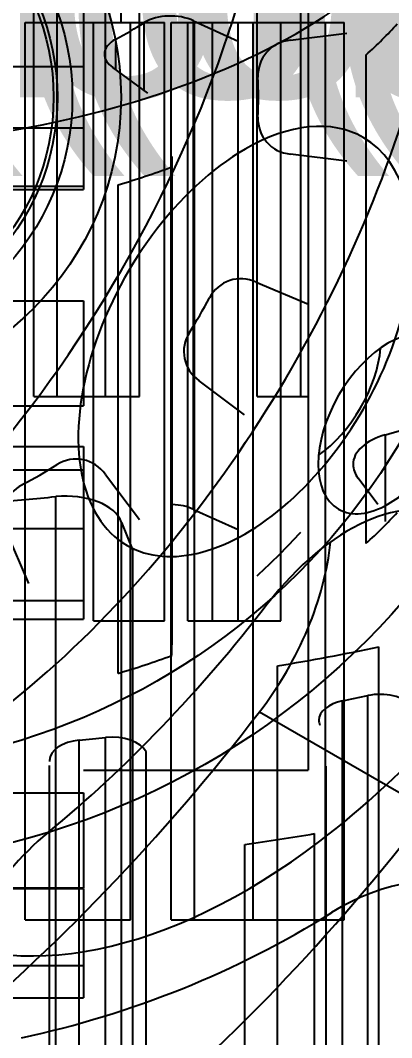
# Model space of a CAD drawing. Header units: millimetres. Extents: x 185.1 to 234.8, y 124.8 to 172.2.
# Drawn here: x 212.66 to 217.61, y 135.93 to 149.53 of the extents above; entities that cross this region are included whole.
import ezdxf
from ezdxf.enums import TextEntityAlignment as Align

# ---------------------------------------------------------------- set-up
doc = ezdxf.new("R2010")
doc.units = ezdxf.units.MM
for name, color, linetype in [('A_06_Gears_Az_Pinion', 7, 'CONTINUOUS'), ('A_06_Gears_El_Gear', 7, 'CONTINUOUS'), ('A_06_Gears_El_Pinion', 7, 'CONTINUOUS'), ('A_06_Gears_Sensor_Gear', 7, 'CONTINUOUS'), ('A_06_Gears_Sensor_Idler', 7, 'CONTINUOUS'), ('V_06_Gears_Az_Pinion_0', 7, 'CONTINUOUS'), ('V_06_Gears_Az_Pinion_1', 7, 'CONTINUOUS'), ('V_06_Gears_Az_Pinion_2', 7, 'CONTINUOUS'), ('V_06_Gears_Az_Pinion_3', 7, 'CONTINUOUS'), ('V_06_Gears_El_Gear_2', 7, 'CONTINUOUS'), ('V_06_Gears_El_Gear_3', 7, 'CONTINUOUS'), ('V_06_Gears_El_Pinion_0', 7, 'CONTINUOUS'), ('V_06_Gears_El_Pinion_1', 7, 'CONTINUOUS'), ('V_06_Gears_El_Pinion_2', 7, 'CONTINUOUS'), ('V_06_Gears_El_Pinion_3', 7, 'CONTINUOUS'), ('V_06_Gears_Sensor_Gear_0', 7, 'CONTINUOUS'), ('V_06_Gears_Sensor_Gear_1', 7, 'CONTINUOUS'), ('V_06_Gears_Sensor_Gear_2', 7, 'CONTINUOUS'), ('V_06_Gears_Sensor_Gear_3', 7, 'CONTINUOUS'), ('V_06_Gears_Sensor_Idler_0', 7, 'CONTINUOUS'), ('V_06_Gears_Sensor_Idler_1', 7, 'CONTINUOUS'), ('V_06_Gears_Sensor_Idler_2', 7, 'CONTINUOUS'), ('V_06_Gears_Sensor_Idler_3', 7, 'CONTINUOUS')]:
    doc.layers.add(name, color=color, linetype=linetype)
doc.styles.get("Standard").update_dxf_attribs({"font": 'arial.ttf'})

msp = doc.modelspace()

# ---------------------------------------------------------------- linework, layer by layer
at = {"layer": 'V_06_Gears_Az_Pinion_0'}
for p, q in [((212.722, 137.5), (212.722, 149.5)), ((214.127, 137.5), (214.127, 149.5)), ((214.983, 137.5), (214.983, 149.5)), ((215.766, 137.5), (215.766, 149.5)), ((216.729, 149.5), (216.979, 149.5)), ((216.729, 137.5), (216.729, 149.5)), ((216.979, 137.5), (216.979, 149.5)), ((216.729, 137.5), (216.979, 137.5))]:
    msp.add_line(p, q, dxfattribs=at)
for points, degree in [([(212.722, 149.5), (213.428, 149.5), (214.127, 149.5)], 2), ([(214.671, 149.5), (214.805, 149.5), (214.983, 149.5)], 2), ([(214.671, 137.5), (214.671, 149.5)], 1), ([(214.983, 149.5), (215.377, 149.5), (215.766, 149.5)], 2), ([(212.722, 137.5), (213.428, 137.5), (214.127, 137.5)], 2), ([(214.671, 137.5), (214.805, 137.5), (214.983, 137.5)], 2), ([(214.983, 137.5), (215.377, 137.5), (215.766, 137.5)], 2)]:
    msp.add_open_spline(points, degree=degree, dxfattribs=at)
for points in [[(215.766, 149.5), (215.952, 149.5), (216.161, 149.5), (216.34, 149.5), (216.415, 149.5), (216.485, 149.5), (216.546, 149.5), (216.586, 149.5), (216.621, 149.5), (216.653, 149.5), (216.667, 149.5), (216.681, 149.5), (216.695, 149.5), (216.707, 149.5), (216.718, 149.5), (216.729, 149.5)], [(215.766, 137.5), (215.952, 137.5), (216.161, 137.5), (216.34, 137.5), (216.415, 137.5), (216.485, 137.5), (216.546, 137.5), (216.586, 137.5), (216.621, 137.5), (216.653, 137.5), (216.667, 137.5), (216.681, 137.5), (216.695, 137.5), (216.707, 137.5), (216.718, 137.5), (216.729, 137.5)]]:
    msp.add_open_spline(points, degree=3, knots=[0, 0, 0, 0, 0.774619, 0.774619, 0.774619, 1.106598, 1.106598, 1.106598, 1.327918, 1.327918, 1.327918, 1.438578, 1.438578, 1.438578, 1.549237, 1.549237, 1.549237, 1.549237], dxfattribs=at)
at = {"layer": 'V_06_Gears_Az_Pinion_1'}
for radius in [9, 3.35]:
    msp.add_circle((210, 148.5), radius, dxfattribs=at)
at = {"layer": 'V_06_Gears_Az_Pinion_2'}
for p, q in [((212.722, 137.5), (212.722, 149.5)), ((214.127, 137.5), (214.127, 149.5)), ((214.983, 137.5), (214.983, 149.5)), ((215.766, 137.5), (215.766, 149.5)), ((216.729, 149.5), (216.979, 149.5)), ((216.729, 137.5), (216.729, 149.5)), ((216.979, 137.5), (216.979, 149.5)), ((216.729, 137.5), (216.979, 137.5))]:
    msp.add_line(p, q, dxfattribs=at)
for points, degree in [([(212.722, 149.5), (213.428, 149.5), (214.127, 149.5)], 2), ([(214.671, 149.5), (214.805, 149.5), (214.983, 149.5)], 2), ([(214.671, 137.5), (214.671, 149.5)], 1), ([(214.983, 149.5), (215.377, 149.5), (215.766, 149.5)], 2), ([(212.722, 137.5), (213.428, 137.5), (214.127, 137.5)], 2), ([(214.671, 137.5), (214.805, 137.5), (214.983, 137.5)], 2), ([(214.983, 137.5), (215.377, 137.5), (215.766, 137.5)], 2)]:
    msp.add_open_spline(points, degree=degree, dxfattribs=at)
for points in [[(215.766, 149.5), (215.952, 149.5), (216.161, 149.5), (216.34, 149.5), (216.39, 149.5), (216.438, 149.5), (216.483, 149.5), (216.526, 149.5), (216.567, 149.5), (216.603, 149.5), (216.638, 149.5), (216.669, 149.5), (216.695, 149.5), (216.707, 149.5), (216.718, 149.5), (216.729, 149.5)], [(215.766, 137.5), (215.952, 137.5), (216.161, 137.5), (216.34, 137.5), (216.39, 137.5), (216.438, 137.5), (216.483, 137.5), (216.526, 137.5), (216.567, 137.5), (216.603, 137.5), (216.638, 137.5), (216.669, 137.5), (216.695, 137.5), (216.707, 137.5), (216.718, 137.5), (216.729, 137.5)]]:
    msp.add_open_spline(points, degree=3, knots=[0, 0, 0, 0, 0.774619, 0.774619, 0.774619, 0.995938, 0.995938, 0.995938, 1.217258, 1.217258, 1.217258, 1.438578, 1.438578, 1.438578, 1.549237, 1.549237, 1.549237, 1.549237], dxfattribs=at)
at = {"layer": 'V_06_Gears_Az_Pinion_3'}
for p, q in [((217.529, 142.827), (217.529, 143.985)), ((217.43, 143.052), (217.166, 143.408)), ((213.128, 133.361), (213.128, 143.159)), ((214.008, 142.815), (214.158, 142.438)), ((214.008, 133.017), (214.008, 142.815)), ((214.158, 132.64), (214.158, 142.438)), ((217.441, 131.352), (217.441, 141.15)), ((216.087, 131.098), (216.087, 140.896))]:
    msp.add_line(p, q, dxfattribs=at)
for centre, major_axis, start_param, end_param in [((210, 153.04), (9, 0), 3.141593, 5.654867), ((210, 153.04), (17.397, 0), 5.15995, 5.207306), ((217.858, 143.589), (-0.76, 0), -1.122579, 0), ((217.858, 143.589), (-0.76, 0), 0, -5.856527), ((210, 153.04), (17.397, 0), 4.845791, 4.893146), ((213.264, 142.727), (-0.76, 0), -2.939933, -1.390695), ((210.002, 153.04), (21.897, 0), 4.993998, 5.059003)]:
    msp.add_ellipse(centre, major_axis=major_axis, ratio=0.57735, start_param=start_param, end_param=end_param, dxfattribs=at)
at = {"layer": 'V_06_Gears_El_Gear_2'}
msp.add_circle((210, 148.5), 10.285, dxfattribs=at)
for centre, radius, start, end in [((218.345, 135.145), 2.893, -58, 122), ((210, 148.5), 12.856, -78, -58)]:
    msp.add_arc(centre, radius, start, end, dxfattribs=at)
at = {"layer": 'V_06_Gears_El_Gear_3'}
msp.add_line((215.849, 140.281), (218.121, 138.969), dxfattribs=at)
for centre, major_axis, start_param, end_param in [((208.864, 149.156), (-5.142, -8.907), 0.22281, 2.918783), ((211.136, 147.844), (-5.142, -8.907), 0, 3.141593), ((217.564, 144.133), (0.659, 1.141), 0, -3.141593), ((217.564, 144.133), (0.659, 1.141), -2.356194, 0), ((216.539, 144.725), (0.659, 1.141), -2.250407, -0.891186), ((217.037, 140.346), (-1.446, -2.505), 3.141593, 4.485496), ((217.564, 144.133), (0.659, 1.141), -3.141593, -2.356194), ((214.765, 141.658), (-1.446, -2.505), 1.343904, 2.237807), ((211.136, 147.844), (-6.428, -11.133), 0.994838, 1.343904), ((208.864, 149.156), (-9.32, -16.143), 0.994838, 1.343904), ((211.136, 147.844), (-9.32, -16.143), 0.994838, 1.343904), ((213.452, 136.603), (-1.446, -2.505), 4.13643, 0)]:
    msp.add_ellipse(centre, major_axis=major_axis, ratio=0.57735, start_param=start_param, end_param=end_param, dxfattribs=at)
at = {"layer": 'V_06_Gears_El_Pinion_0'}
for p, q in [((203.5, 148.912), (213.5, 148.912)), ((203.5, 148.088), (213.5, 148.088)), ((203.5, 147.311), (213.5, 147.311)), ((213.5, 147.311), (213.5, 147.266)), ((203.5, 147.266), (213.5, 147.266)), ((203.5, 145.778), (213.5, 145.778)), ((203.5, 144.373), (213.5, 144.373)), ((203.5, 143.517), (213.5, 143.517)), ((203.5, 142.734), (213.5, 142.734)), ((203.5, 141.771), (213.5, 141.771)), ((213.5, 141.771), (213.5, 141.521)), ((203.5, 141.521), (213.5, 141.521)), ((213.5, 139.5), (216.5, 139.5)), ((203.5, 139.198), (213.5, 139.198)), ((203.5, 137.929), (213.5, 137.929)), ((203.5, 136.889), (213.5, 136.889)), ((213.5, 136.889), (213.5, 136.459)), ((203.5, 136.459), (213.5, 136.459))]:
    msp.add_line(p, q, dxfattribs=at)
for points, degree in [([(216.5, 157.5), (216.5, 157.274), (216.5, 156.609), (216.5, 155.536), (216.5, 154.111), (216.5, 152.405), (216.5, 150.503), (216.5, 148.5), (216.5, 146.497), (216.5, 144.595), (216.5, 142.889), (216.5, 141.464), (216.5, 140.391), (216.5, 139.726), (216.5, 139.5)], 1), ([(213.5, 148.912), (213.5, 148.088)], 1), ([(213.5, 145.778), (213.5, 145.072), (213.5, 144.373)], 2), ([(203.5, 143.829), (213.5, 143.829)], 1), ([(213.5, 143.829), (213.5, 143.695), (213.5, 143.517)], 2), ([(213.5, 143.517), (213.5, 143.123), (213.5, 142.734)], 2), ([(213.5, 139.198), (213.5, 138.553), (213.5, 137.929)], 2), ([(203.5, 137.921), (213.5, 137.921)], 1)]:
    msp.add_open_spline(points, degree=degree, dxfattribs=at)
for points, knots in [([(213.5, 149.689), (213.5, 149.686), (213.5, 149.683), (213.5, 149.68), (213.5, 149.674), (213.5, 149.669), (213.5, 149.663), (213.5, 149.654), (213.5, 149.645), (213.5, 149.636), (213.5, 149.624), (213.5, 149.613), (213.5, 149.601), (213.5, 149.586), (213.5, 149.572), (213.5, 149.558), (213.5, 149.525), (213.5, 149.488), (213.5, 149.448), (213.5, 149.304), (213.5, 149.109), (213.5, 148.912)], [0, 0, 0, 0, 0.11066, 0.11066, 0.11066, 0.22132, 0.22132, 0.22132, 0.331979, 0.331979, 0.331979, 0.442639, 0.442639, 0.442639, 0.553299, 0.553299, 0.553299, 0.774619, 0.774619, 0.774619, 1.549237, 1.549237, 1.549237, 1.549237]), ([(213.5, 148.088), (213.5, 147.891), (213.5, 147.696), (213.5, 147.552), (213.5, 147.512), (213.5, 147.475), (213.5, 147.442), (213.5, 147.428), (213.5, 147.414), (213.5, 147.399), (213.5, 147.387), (213.5, 147.376), (213.5, 147.364), (213.5, 147.355), (213.5, 147.346), (213.5, 147.337), (213.5, 147.331), (213.5, 147.326), (213.5, 147.32), (213.5, 147.317), (213.5, 147.314), (213.5, 147.311)], [0, 0, 0, 0, 0.774619, 0.774619, 0.774619, 0.995938, 0.995938, 0.995938, 1.106598, 1.106598, 1.106598, 1.217258, 1.217258, 1.217258, 1.327918, 1.327918, 1.327918, 1.438578, 1.438578, 1.438578, 1.549237, 1.549237, 1.549237, 1.549237]), ([(213.5, 142.734), (213.5, 142.548), (213.5, 142.339), (213.5, 142.16), (213.5, 142.085), (213.5, 142.015), (213.5, 141.954), (213.5, 141.914), (213.5, 141.879), (213.5, 141.847), (213.5, 141.833), (213.5, 141.819), (213.5, 141.805), (213.5, 141.793), (213.5, 141.782), (213.5, 141.771)], [0, 0, 0, 0, 0.774619, 0.774619, 0.774619, 1.106598, 1.106598, 1.106598, 1.327918, 1.327918, 1.327918, 1.438578, 1.438578, 1.438578, 1.549237, 1.549237, 1.549237, 1.549237]), ([(213.5, 137.921), (213.5, 137.764), (213.5, 137.566), (213.5, 137.376), (213.5, 137.186), (213.5, 137.009), (213.5, 136.889)], [0.037422, 0.037422, 0.037422, 0.037422, 0.79333, 0.79333, 0.79333, 1.549237, 1.549237, 1.549237, 1.549237])]:
    msp.add_open_spline(points, degree=3, knots=knots, dxfattribs=at)
at = {"layer": 'V_06_Gears_El_Pinion_1'}
for p, q in [((203.5, 148.912), (213.5, 148.912)), ((203.5, 148.088), (213.5, 148.088)), ((203.5, 147.311), (213.5, 147.311)), ((213.5, 147.311), (213.5, 147.266)), ((203.5, 147.266), (213.5, 147.266)), ((203.5, 145.778), (213.5, 145.778)), ((203.5, 144.373), (213.5, 144.373)), ((203.5, 143.517), (213.5, 143.517)), ((203.5, 142.734), (213.5, 142.734)), ((203.5, 141.771), (213.5, 141.771)), ((213.5, 141.771), (213.5, 141.521)), ((203.5, 141.521), (213.5, 141.521)), ((213.5, 139.5), (216.5, 139.5)), ((203.5, 139.198), (213.5, 139.198)), ((203.5, 137.929), (213.5, 137.929)), ((203.5, 136.889), (213.5, 136.889)), ((213.5, 136.889), (213.5, 136.459)), ((203.5, 136.459), (213.5, 136.459))]:
    msp.add_line(p, q, dxfattribs=at)
for points, degree in [([(216.5, 157.5), (216.5, 157.274), (216.5, 156.609), (216.5, 155.536), (216.5, 154.111), (216.5, 152.405), (216.5, 150.503), (216.5, 148.5), (216.5, 146.497), (216.5, 144.595), (216.5, 142.889), (216.5, 141.464), (216.5, 140.391), (216.5, 139.726), (216.5, 139.5)], 1), ([(213.5, 148.912), (213.5, 148.088)], 1), ([(213.5, 145.778), (213.5, 145.072), (213.5, 144.373)], 2), ([(203.5, 143.829), (213.5, 143.829)], 1), ([(213.5, 143.829), (213.5, 143.695), (213.5, 143.517)], 2), ([(213.5, 143.517), (213.5, 143.123), (213.5, 142.734)], 2), ([(213.5, 139.198), (213.5, 138.553), (213.5, 137.929)], 2), ([(203.5, 137.921), (213.5, 137.921)], 1)]:
    msp.add_open_spline(points, degree=degree, dxfattribs=at)
for points, knots in [([(213.5, 149.689), (213.5, 149.686), (213.5, 149.683), (213.5, 149.68), (213.5, 149.674), (213.5, 149.669), (213.5, 149.663), (213.5, 149.654), (213.5, 149.645), (213.5, 149.636), (213.5, 149.624), (213.5, 149.613), (213.5, 149.601), (213.5, 149.586), (213.5, 149.572), (213.5, 149.558), (213.5, 149.525), (213.5, 149.488), (213.5, 149.448), (213.5, 149.304), (213.5, 149.109), (213.5, 148.912)], [0, 0, 0, 0, 0.11066, 0.11066, 0.11066, 0.22132, 0.22132, 0.22132, 0.331979, 0.331979, 0.331979, 0.442639, 0.442639, 0.442639, 0.553299, 0.553299, 0.553299, 0.774619, 0.774619, 0.774619, 1.549237, 1.549237, 1.549237, 1.549237]), ([(213.5, 148.088), (213.5, 147.891), (213.5, 147.696), (213.5, 147.552), (213.5, 147.512), (213.5, 147.475), (213.5, 147.442), (213.5, 147.428), (213.5, 147.414), (213.5, 147.399), (213.5, 147.387), (213.5, 147.376), (213.5, 147.364), (213.5, 147.355), (213.5, 147.346), (213.5, 147.337), (213.5, 147.331), (213.5, 147.326), (213.5, 147.32), (213.5, 147.317), (213.5, 147.314), (213.5, 147.311)], [0, 0, 0, 0, 0.774619, 0.774619, 0.774619, 0.995938, 0.995938, 0.995938, 1.106598, 1.106598, 1.106598, 1.217258, 1.217258, 1.217258, 1.327918, 1.327918, 1.327918, 1.438578, 1.438578, 1.438578, 1.549237, 1.549237, 1.549237, 1.549237]), ([(213.5, 142.734), (213.5, 142.548), (213.5, 142.339), (213.5, 142.16), (213.5, 142.085), (213.5, 142.015), (213.5, 141.954), (213.5, 141.914), (213.5, 141.879), (213.5, 141.847), (213.5, 141.833), (213.5, 141.819), (213.5, 141.805), (213.5, 141.793), (213.5, 141.782), (213.5, 141.771)], [0, 0, 0, 0, 0.774619, 0.774619, 0.774619, 1.106598, 1.106598, 1.106598, 1.327918, 1.327918, 1.327918, 1.438578, 1.438578, 1.438578, 1.549237, 1.549237, 1.549237, 1.549237]), ([(213.5, 137.921), (213.5, 137.764), (213.5, 137.566), (213.5, 137.376), (213.5, 137.186), (213.5, 137.009), (213.5, 136.889)], [0.037422, 0.037422, 0.037422, 0.037422, 0.79333, 0.79333, 0.79333, 1.549237, 1.549237, 1.549237, 1.549237])]:
    msp.add_open_spline(points, degree=3, knots=knots, dxfattribs=at)
at = {"layer": 'V_06_Gears_El_Pinion_2'}
for radius in [9, 3.15]:
    msp.add_circle((210, 148.5), radius, dxfattribs=at)
at = {"layer": 'V_06_Gears_El_Pinion_3'}
for centre, major_axis, start_param, end_param in [((213.536, 146.459), (-4.5, -7.794), 3.141593, 0), ((215.657, 145.234), (-4.5, -7.794), 3.141593, 0), ((215.657, 145.234), (-4.5, -7.794), 0.942478, 3.141593), ((215.657, 145.234), (-1.575, -2.728), 3.141593, 3.926991), ((215.657, 145.234), (-1.575, -2.728), 0, 3.141593), ((215.657, 145.234), (-1.575, -2.728), 3.926991, 0), ((215.657, 145.234), (-4.5, -7.794), 0, 0.942478)]:
    msp.add_ellipse(centre, major_axis=major_axis, ratio=0.57735, start_param=start_param, end_param=end_param, dxfattribs=at)
at = {"layer": 'V_06_Gears_Sensor_Gear_0'}
for p, q in [((214, 149.5), (214, 155.5)), ((213.632, 141.5), (213.632, 149.5)), ((214.579, 141.5), (214.579, 149.5)), ((215.22, 141.5), (215.22, 149.5)), ((215.565, 141.5), (215.565, 149.5)), ((216.133, 141.5), (216.133, 149.5))]:
    msp.add_line(p, q, dxfattribs=at)
for points, degree in [([(213.632, 149.5), (214.579, 149.5)], 1), ([(214.892, 149.5), (214.944, 149.5), (215.071, 149.5), (215.22, 149.5)], 3), ([(214.892, 141.5), (214.892, 149.5)], 1), ([(215.22, 149.5), (215.565, 149.5)], 1), ([(213.632, 141.5), (214.579, 141.5)], 1), ([(214.892, 141.5), (214.944, 141.5), (215.071, 141.5), (215.22, 141.5)], 3), ([(215.22, 141.5), (215.565, 141.5)], 1)]:
    msp.add_open_spline(points, degree=degree, dxfattribs=at)
for points in [[(215.565, 149.5), (215.677, 149.5), (215.799, 149.5), (215.903, 149.5), (216.007, 149.5), (216.09, 149.5), (216.133, 149.5)], [(215.565, 141.5), (215.677, 141.5), (215.799, 141.5), (215.903, 141.5), (216.007, 141.5), (216.09, 141.5), (216.133, 141.5)]]:
    msp.add_open_spline(points, degree=3, knots=[0, 0, 0, 0, 0.73229, 0.73229, 0.73229, 1.46458, 1.46458, 1.46458, 1.46458], dxfattribs=at)
at = {"layer": 'V_06_Gears_Sensor_Gear_1'}
for radius in [4, 3.1]:
    msp.add_circle((210, 148.5), radius, dxfattribs=at)
at = {"layer": 'V_06_Gears_Sensor_Gear_2'}
for p, q in [((214, 149.5), (214, 155.5)), ((213.632, 141.5), (213.632, 149.5)), ((214.579, 141.5), (214.579, 149.5)), ((215.22, 141.5), (215.22, 149.5)), ((215.565, 141.5), (215.565, 149.5)), ((216.133, 141.5), (216.133, 149.5))]:
    msp.add_line(p, q, dxfattribs=at)
for points, degree in [([(213.632, 149.5), (214.579, 149.5)], 1), ([(214.892, 149.5), (214.944, 149.5), (215.071, 149.5), (215.22, 149.5)], 3), ([(214.892, 141.5), (214.892, 149.5)], 1), ([(215.22, 149.5), (215.565, 149.5)], 1), ([(213.632, 141.5), (214.579, 141.5)], 1), ([(214.892, 141.5), (214.944, 141.5), (215.071, 141.5), (215.22, 141.5)], 3), ([(215.22, 141.5), (215.565, 141.5)], 1)]:
    msp.add_open_spline(points, degree=degree, dxfattribs=at)
for points in [[(215.565, 149.5), (215.677, 149.5), (215.799, 149.5), (215.903, 149.5), (216.007, 149.5), (216.09, 149.5), (216.133, 149.5)], [(215.565, 141.5), (215.677, 141.5), (215.799, 141.5), (215.903, 141.5), (216.007, 141.5), (216.09, 141.5), (216.133, 141.5)]]:
    msp.add_open_spline(points, degree=3, knots=[0, 0, 0, 0, 0.73229, 0.73229, 0.73229, 1.46458, 1.46458, 1.46458, 1.46458], dxfattribs=at)
at = {"layer": 'V_06_Gears_Sensor_Gear_3'}
for p, q in [((216.958, 133.896), (216.958, 140.428)), ((217.293, 133.966), (217.293, 140.498)), ((213.442, 133.371), (213.442, 139.902)), ((213.794, 133.406), (213.794, 139.938)), ((214.336, 133.215), (214.336, 139.747)), ((216.584, 132.121), (216.584, 138.653)), ((215.655, 131.978), (215.655, 138.51))]:
    msp.add_line(p, q, dxfattribs=at)
for centre, major_axis, start_param, end_param in [((210, 151.766), (4, 0), 3.141593, 5.497787), ((217.46, 140.241), (-0.475, 0), -2.676859, -1.212279), ((217.116, 140.169), (-0.475, 0), -1.231183, 0), ((210, 151.766), (20.834, 0), 5.052885, 5.070025), ((217.116, 140.169), (-0.475, 0), 0, -6.049752), ((213.52, 139.632), (-0.475, 0), -1.405716, 0), ((210, 151.766), (20.834, 0), 4.878352, 4.895492), ((213.88, 139.669), (-0.475, 0), -2.851392, -1.386812), ((213.52, 139.632), (-0.475, 0), 0, -6.224285), ((210.001, 151.766), (23.647, 0), 4.953803, 4.994472)]:
    msp.add_ellipse(centre, major_axis=major_axis, ratio=0.57735, start_param=start_param, end_param=end_param, dxfattribs=at)
for points in [[(213.047, 133.03), (213.047, 139.562)], [(216.738, 133.023), (216.738, 139.555)]]:
    msp.add_open_spline(points, degree=1, dxfattribs=at)
at = {"layer": 'V_06_Gears_Sensor_Idler_0'}
for p, q in [((213.146, 144.5), (213.146, 152.5)), ((213.791, 144.5), (213.791, 152.5)), ((214.246, 144.5), (214.246, 152.5)), ((215.816, 144.5), (215.816, 152.5)), ((216.4, 144.5), (216.4, 152.5)), ((216.501, 144.5), (216.501, 152.5)), ((213.791, 144.5), (214.246, 144.5)), ((216.4, 144.5), (216.501, 144.5))]:
    msp.add_line(p, q, dxfattribs=at)
for points, degree in [([(212.837, 144.5), (212.837, 152.5)], 1), ([(212.837, 144.5), (212.994, 144.5), (213.146, 144.5)], 2), ([(213.146, 144.5), (213.352, 144.5), (213.654, 144.5), (213.791, 144.5)], 3), ([(215.816, 144.5), (216.122, 144.5), (216.4, 144.5)], 2)]:
    msp.add_open_spline(points, degree=degree, dxfattribs=at)
at = {"layer": 'V_06_Gears_Sensor_Idler_1'}
for p, q in [((216.263, 149.262), (217.014, 149.354)), ((217.014, 147.646), (216.263, 147.738)), ((215.805, 146.028), (216.501, 145.732)), ((215.647, 144.254), (215.043, 144.709)), ((213.791, 143.457), (214.246, 142.853)), ((212.768, 141.999), (212.472, 142.695))]:
    msp.add_line(p, q, dxfattribs=at)
for centre, radius, start, end in [((216.303, 148.788), 0.475, 94.7752, -177.4942), ((210, 148.5), 5.834, -2.6272, 2.6272), ((216.303, 148.212), 0.475, 177.4942, -94.7752), ((215.603, 145.598), 0.475, 64.7752, 152.5058), ((210, 148.5), 5.834, -32.6272, -27.3728), ((215.314, 145.099), 0.475, 147.4942, -124.7752), ((213.401, 143.186), 0.475, 34.7752, 122.5058), ((210, 148.5), 5.834, -62.6272, -57.3728), ((212.902, 142.897), 0.475, 117.4942, -154.7752), ((210.001, 148.501), 8.647, -47.742, -42.2612)]:
    msp.add_arc(centre, radius, start, end, dxfattribs=at)
at = {"layer": 'V_06_Gears_Sensor_Idler_2'}
for p, q in [((213.146, 144.5), (213.146, 152.5)), ((213.791, 144.5), (213.791, 152.5)), ((214.246, 144.5), (214.246, 152.5)), ((215.816, 144.5), (215.816, 152.5)), ((216.4, 144.5), (216.4, 152.5)), ((216.501, 144.5), (216.501, 152.5)), ((213.791, 144.5), (214.246, 144.5)), ((216.4, 144.5), (216.501, 144.5))]:
    msp.add_line(p, q, dxfattribs=at)
for points, degree in [([(212.837, 144.5), (212.837, 152.5)], 1), ([(212.837, 144.5), (212.994, 144.5), (213.146, 144.5)], 2), ([(213.146, 144.5), (213.352, 144.5), (213.654, 144.5), (213.791, 144.5)], 3), ([(215.816, 144.5), (216.122, 144.5), (216.4, 144.5)], 2)]:
    msp.add_open_spline(points, degree=degree, dxfattribs=at)
at = {"layer": 'V_06_Gears_Sensor_Idler_3'}
for p, q in [((214.31, 148.588), (214.31, 149.496)), ((214.967, 142.988), (214.967, 149.52)), ((214.967, 149.52), (215.563, 149.251)), ((213.932, 148.867), (213.932, 149.277)), ((215.563, 142.719), (215.563, 149.251)), ((217.274, 142.534), (217.274, 149.066)), ((214.356, 148.554), (213.89, 148.898)), ((214.677, 141.035), (214.677, 147.567)), ((213.961, 140.796), (213.961, 147.328)), ((214.967, 142.988), (215.563, 142.719))]:
    msp.add_line(p, q, dxfattribs=at)
for centre, major_axis, start_param, end_param in [((210, 151.766), (5.834, 0), 5.451934, 5.543641), ((214.661, 149.311), (-0.475, 0), -2.272852, -0.741664), ((210, 151.767), (8.647, 0), 5.711729, 5.807388), ((214.253, 149.075), (-0.475, 0), -0.829132, 0), ((214.253, 149.075), (-0.475, 0), 0, -5.58113), ((210.001, 151.766), (8.647, 0), 5.18813, 5.283789), ((214.661, 142.779), (-0.475, 0), -2.272852, -1.620089), ((210, 145.235), (8.647, 0), 5.711729, 5.807388), ((210.001, 145.234), (8.647, 0), 5.18813, 5.283789)]:
    msp.add_ellipse(centre, major_axis=major_axis, ratio=0.57735, start_param=start_param, end_param=end_param, dxfattribs=at)
msp.add_open_spline([(214.684, 141.176), (214.684, 147.708)], degree=1, dxfattribs=at)

# ---------------------------------------------------------------- texts
at = {"layer": 'A_06_Gears_Az_Pinion'}
msp.add_text('Az_Pinion  (orange)', height=3.5, dxfattribs=at).set_placement((210, 148.5), align=Align.CENTER)
at = {"layer": 'A_06_Gears_El_Gear'}
msp.add_text('El_Gear  (orange)', height=3.5, dxfattribs=at).set_placement((210, 148.5), align=Align.CENTER)
at = {"layer": 'A_06_Gears_El_Pinion'}
msp.add_text('El_Pinion  (orange)', height=3.5, dxfattribs=at).set_placement((210, 148.5), align=Align.CENTER)
at = {"layer": 'A_06_Gears_Sensor_Gear'}
msp.add_text('Sensor_Gear  (orange)', height=3.5, dxfattribs=at).set_placement((210, 148.5), align=Align.CENTER)
at = {"layer": 'A_06_Gears_Sensor_Idler'}
msp.add_text('Sensor_Idler  (orange)', height=3.5, dxfattribs=at).set_placement((210, 148.5), align=Align.CENTER)

doc.saveas('drawing.dxf')
